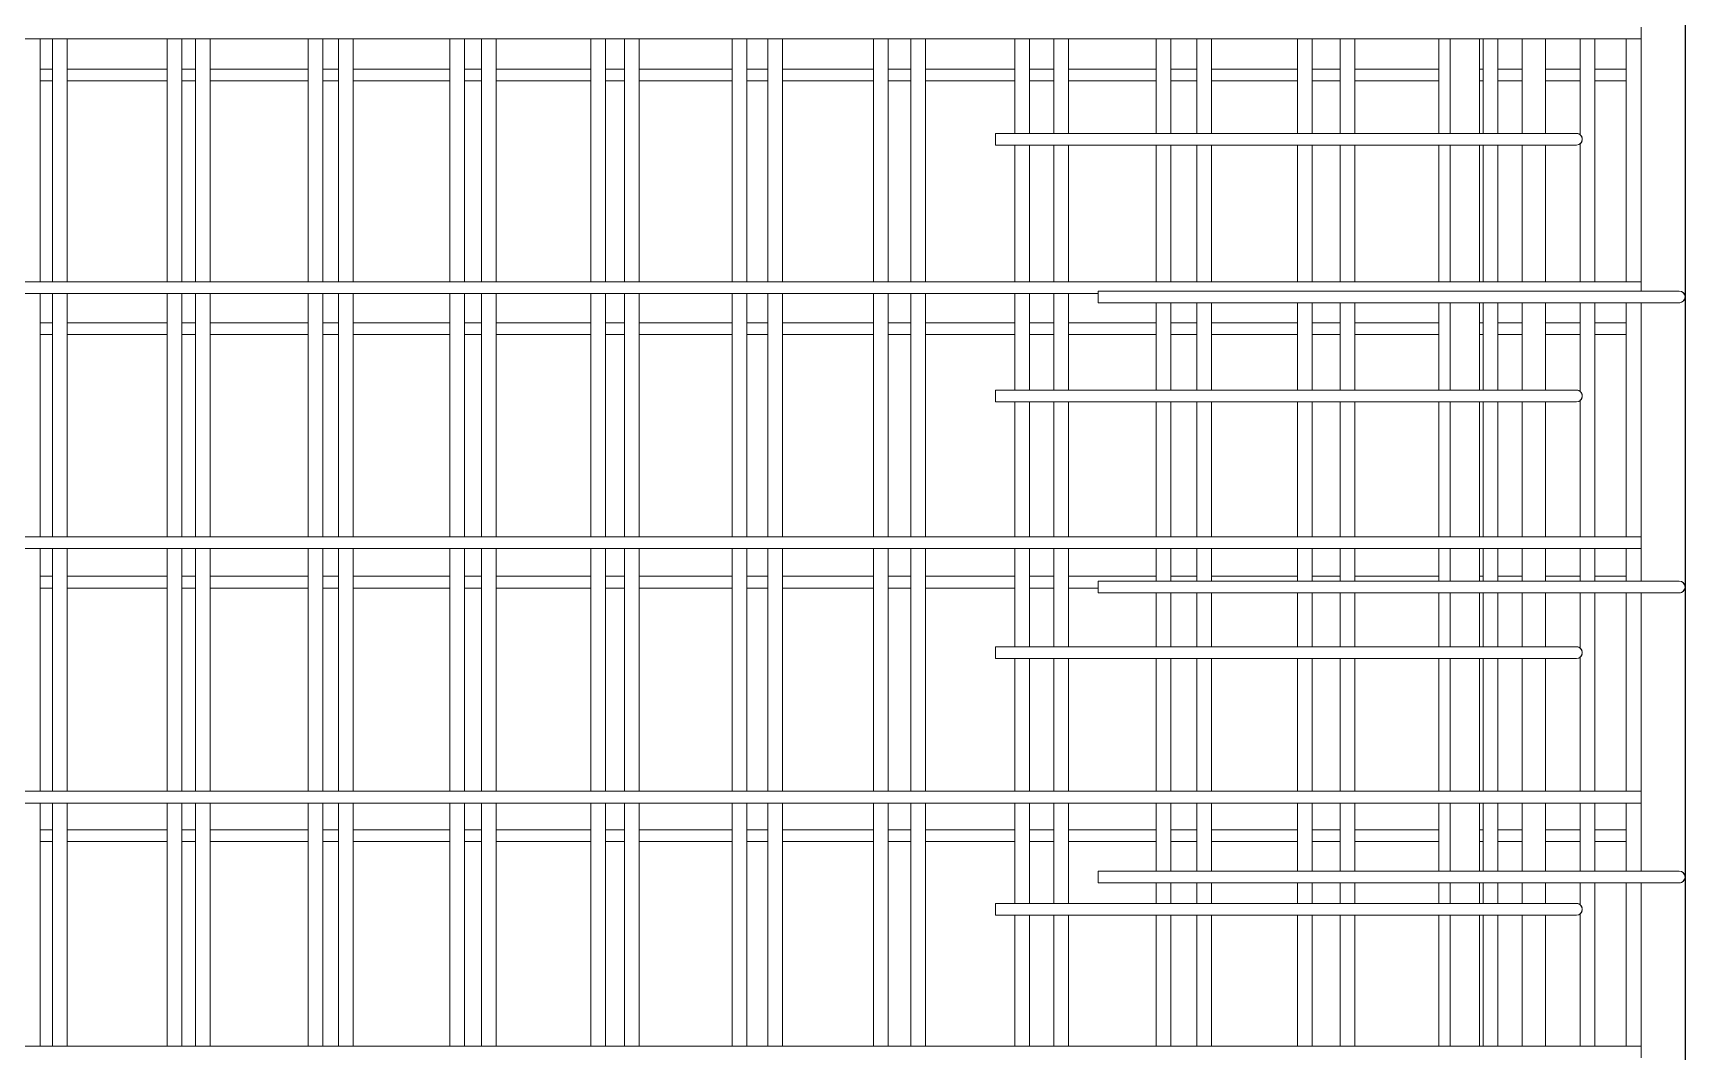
# Model space of a CAD drawing. Header units: millimetres. Extents: x 6720 to 22888, y -3063 to 10060.
# Drawn here: x 11192 to 12319, y 4714 to 5408 of the extents above; entities that cross this region are included whole.
import ezdxf

# ---------------------------------------------------------------- set-up
doc = ezdxf.new("R2010")
doc.units = ezdxf.units.MM
doc.layers.add('A-WALL', color=113, linetype='Continuous', lineweight=25)
doc.layers.add('S-RBAR', color=171, linetype='Continuous', lineweight=18)

msp = doc.modelspace()

# ---------------------------------------------------------------- linework, layer by layer
at = {"layer": 'A-WALL'}
msp.add_line((12318.6, 6750), (12318.6, 4105), dxfattribs=at)
at = {"layer": 'S-RBAR'}
for p, q in [((12288.6, 5403.8), (12288.6, 5411.8)), ((10132.6, 5403.8), (12288.6, 5403.8)), ((11197.4, 5238.2), (11197.4, 5403.8)), ((11205.6, 5238.2), (11205.6, 5403.8)), ((11215.6, 5238.2), (11215.6, 5403.8)), ((11283.8, 5238.2), (11283.8, 5403.8)), ((11293.8, 5238.2), (11293.8, 5403.8)), ((11303.1, 5238.2), (11303.1, 5403.8)), ((11313.1, 5238.2), (11313.1, 5403.8)), ((11380.1, 5238.2), (11380.1, 5403.8)), ((11390.1, 5238.2), (11390.1, 5403.8)), ((11400.7, 5238.2), (11400.7, 5403.8)), ((11410.7, 5238.2), (11410.7, 5403.8)), ((11476.5, 5238.2), (11476.5, 5403.8)), ((11486.5, 5238.2), (11486.5, 5403.8)), ((11498.2, 5238.2), (11498.2, 5403.8)), ((11508.2, 5238.2), (11508.2, 5403.8)), ((11572.8, 5238.2), (11572.8, 5403.8)), ((11582.8, 5238.2), (11582.8, 5403.8)), ((11595.7, 5238.2), (11595.7, 5403.8)), ((11605.7, 5238.2), (11605.7, 5403.8)), ((11669.1, 5238.2), (11669.1, 5403.8)), ((11679.1, 5238.2), (11679.1, 5403.8)), ((11693.3, 5238.2), (11693.3, 5403.8)), ((11703.3, 5238.2), (11703.3, 5403.8)), ((11765.5, 5238.2), (11765.5, 5403.8)), ((11775.5, 5238.2), (11775.5, 5403.8)), ((11790.8, 5238.2), (11790.8, 5403.8)), ((11800.8, 5238.2), (11800.8, 5403.8)), ((11861.8, 5339.4), (11861.8, 5403.8)), ((11871.8, 5339.4), (11871.8, 5403.8)), ((11888.4, 5339.4), (11888.4, 5403.8)), ((11898.4, 5339.4), (11898.4, 5403.8)), ((11958.1, 5339.4), (11958.1, 5403.8)), ((11968.1, 5339.4), (11968.1, 5403.8)), ((11985.9, 5339.4), (11985.9, 5403.8)), ((11995.9, 5339.4), (11995.9, 5403.8)), ((12054.5, 5339.4), (12054.5, 5403.8)), ((12064.5, 5339.4), (12064.5, 5403.8)), ((12083.5, 5339.4), (12083.5, 5403.8)), ((12093.5, 5339.4), (12093.5, 5403.8)), ((12150.8, 5339.4), (12150.8, 5403.8)), ((12158.6, 5339.4), (12158.6, 5403.8)), ((12178.6, 5339.4), (12178.6, 5403.8)), ((12181, 5339.4), (12181, 5403.8)), ((12191, 5339.4), (12191, 5403.8)), ((12207.6, 5339.4), (12207.6, 5403.8)), ((12223.6, 5339.4), (12223.6, 5403.8)), ((12247.1, 5338.1), (12247.1, 5403.8)), ((12257.1, 5238.2), (12257.1, 5403.8)), ((12278.6, 5238.2), (12278.6, 5403.8)), ((12288.6, 5238.2), (12288.6, 5403.8)), ((11197.4, 5383.2), (11205.6, 5383.2)), ((11215.6, 5383.2), (11283.8, 5383.2)), ((11293.8, 5383.2), (11303.1, 5383.2)), ((11313.1, 5383.2), (11380.1, 5383.2)), ((11390.1, 5383.2), (11400.7, 5383.2)), ((11410.7, 5383.2), (11476.5, 5383.2)), ((11486.5, 5383.2), (11498.2, 5383.2)), ((11508.2, 5383.2), (11572.8, 5383.2)), ((11582.8, 5383.2), (11595.7, 5383.2)), ((11605.7, 5383.2), (11669.1, 5383.2)), ((11679.1, 5383.2), (11693.3, 5383.2)), ((11703.3, 5383.2), (11765.5, 5383.2)), ((11775.5, 5383.2), (11790.8, 5383.2)), ((11800.8, 5383.2), (11861.8, 5383.2)), ((11871.8, 5383.2), (11888.4, 5383.2)), ((11898.4, 5383.2), (11958.1, 5383.2)), ((11968.1, 5383.2), (11985.9, 5383.2)), ((11995.9, 5383.2), (12054.5, 5383.2)), ((12064.5, 5383.2), (12083.5, 5383.2)), ((12093.5, 5383.2), (12150.8, 5383.2)), ((12178.6, 5383.2), (12181, 5383.2)), ((12191, 5383.2), (12207.6, 5383.2)), ((12223.6, 5383.2), (12247.1, 5383.2)), ((12257.1, 5383.2), (12278.6, 5383.2)), ((11197.4, 5375.2), (11205.6, 5375.2)), ((11215.6, 5375.2), (11283.8, 5375.2)), ((11293.8, 5375.2), (11303.1, 5375.2)), ((11313.1, 5375.2), (11380.1, 5375.2)), ((11390.1, 5375.2), (11400.7, 5375.2)), ((11410.7, 5375.2), (11476.5, 5375.2)), ((11486.5, 5375.2), (11498.2, 5375.2)), ((11508.2, 5375.2), (11572.8, 5375.2)), ((11582.8, 5375.2), (11595.7, 5375.2)), ((11605.7, 5375.2), (11669.1, 5375.2)), ((11679.1, 5375.2), (11693.3, 5375.2)), ((11703.3, 5375.2), (11765.5, 5375.2)), ((11775.5, 5375.2), (11790.8, 5375.2)), ((11800.8, 5375.2), (11861.8, 5375.2)), ((11871.8, 5375.2), (11888.4, 5375.2)), ((11898.4, 5375.2), (11958.1, 5375.2)), ((11968.1, 5375.2), (11985.9, 5375.2)), ((11995.9, 5375.2), (12054.5, 5375.2)), ((12064.5, 5375.2), (12083.5, 5375.2)), ((12093.5, 5375.2), (12150.8, 5375.2)), ((12178.6, 5375.2), (12181, 5375.2)), ((12191, 5375.2), (12207.6, 5375.2)), ((12223.6, 5375.2), (12247.1, 5375.2)), ((12257.1, 5375.2), (12278.6, 5375.2)), ((12208.6, 5339.4), (11848.6, 5339.4)), ((11848.6, 5339.4), (11848.6, 5331.4)), ((12208.6, 5339.4), (12244.6, 5339.4)), ((12208.6, 5331.4), (11848.6, 5331.4)), ((11861.8, 5238.2), (11861.8, 5331.4)), ((11871.8, 5238.2), (11871.8, 5331.4)), ((11888.4, 5238.2), (11888.4, 5331.4)), ((11898.4, 5238.2), (11898.4, 5331.4)), ((11958.1, 5238.2), (11958.1, 5331.4)), ((11968.1, 5238.2), (11968.1, 5331.4)), ((11985.9, 5238.2), (11985.9, 5331.4)), ((11995.9, 5238.2), (11995.9, 5331.4)), ((12054.5, 5238.2), (12054.5, 5331.4)), ((12064.5, 5238.2), (12064.5, 5331.4)), ((12083.5, 5238.2), (12083.5, 5331.4)), ((12093.5, 5238.2), (12093.5, 5331.4)), ((12150.8, 5238.2), (12150.8, 5331.4)), ((12158.6, 5238.2), (12158.6, 5331.4)), ((12178.6, 5238.2), (12178.6, 5331.4)), ((12181, 5238.2), (12181, 5331.4)), ((12191, 5238.2), (12191, 5331.4)), ((12207.6, 5238.2), (12207.6, 5331.4)), ((12208.6, 5331.4), (12244.6, 5331.4)), ((12223.6, 5238.2), (12223.6, 5331.4)), ((12247.1, 5238.2), (12247.1, 5332.6)), ((10132.6, 5238.2), (12288.6, 5238.2)), ((12288.6, 5232), (12288.6, 5238.2)), ((10462.6, 5230.2), (11918.6, 5230.2)), ((11197.4, 5064.6), (11197.4, 5230.2)), ((11205.6, 5064.6), (11205.6, 5230.2)), ((11215.6, 5064.6), (11215.6, 5230.2)), ((11283.8, 5064.6), (11283.8, 5230.2)), ((11293.8, 5064.6), (11293.8, 5230.2)), ((11303.1, 5064.6), (11303.1, 5230.2)), ((11313.1, 5064.6), (11313.1, 5230.2)), ((11380.1, 5064.6), (11380.1, 5230.2)), ((11390.1, 5064.6), (11390.1, 5230.2)), ((11400.7, 5064.6), (11400.7, 5230.2)), ((11410.7, 5064.6), (11410.7, 5230.2)), ((11476.5, 5064.6), (11476.5, 5230.2)), ((11486.5, 5064.6), (11486.5, 5230.2)), ((11498.2, 5064.6), (11498.2, 5230.2)), ((11508.2, 5064.6), (11508.2, 5230.2)), ((11572.8, 5064.6), (11572.8, 5230.2)), ((11582.8, 5064.6), (11582.8, 5230.2)), ((11595.7, 5064.6), (11595.7, 5230.2)), ((11605.7, 5064.6), (11605.7, 5230.2)), ((11669.1, 5064.6), (11669.1, 5230.2)), ((11679.1, 5064.6), (11679.1, 5230.2)), ((11693.3, 5064.6), (11693.3, 5230.2)), ((11703.3, 5064.6), (11703.3, 5230.2)), ((11765.5, 5064.6), (11765.5, 5230.2)), ((11775.5, 5064.6), (11775.5, 5230.2)), ((11790.8, 5064.6), (11790.8, 5230.2)), ((11800.8, 5064.6), (11800.8, 5230.2)), ((11861.8, 5164.5), (11861.8, 5230.2)), ((11871.8, 5164.5), (11871.8, 5230.2)), ((11888.4, 5164.5), (11888.4, 5230.2)), ((11898.4, 5164.5), (11898.4, 5230.2)), ((11918.6, 5232), (12294.6, 5232)), ((11918.6, 5224), (11918.6, 5232)), ((12314.6, 5232), (12294.6, 5232)), ((11918.6, 5224), (12294.6, 5224)), ((11958.1, 5164.5), (11958.1, 5224)), ((11968.1, 5164.5), (11968.1, 5224)), ((11985.9, 5164.5), (11985.9, 5224)), ((11995.9, 5164.5), (11995.9, 5224)), ((12054.5, 5164.5), (12054.5, 5224)), ((12064.5, 5164.5), (12064.5, 5224)), ((12083.5, 5164.5), (12083.5, 5224)), ((12093.5, 5164.5), (12093.5, 5224)), ((12150.8, 5164.5), (12150.8, 5224)), ((12158.6, 5164.5), (12158.6, 5224)), ((12178.6, 5164.5), (12178.6, 5224)), ((12181, 5164.5), (12181, 5224)), ((12191, 5164.5), (12191, 5224)), ((12207.6, 5164.5), (12207.6, 5224)), ((12223.6, 5164.5), (12223.6, 5224)), ((12247.1, 5163.2), (12247.1, 5224)), ((12257.1, 5064.6), (12257.1, 5224)), ((12278.6, 5064.6), (12278.6, 5224)), ((12288.6, 5064.6), (12288.6, 5224)), ((12314.6, 5224), (12294.6, 5224)), ((11197.4, 5210.4), (11205.6, 5210.4)), ((11215.6, 5210.4), (11283.8, 5210.4)), ((11293.8, 5210.4), (11303.1, 5210.4)), ((11313.1, 5210.4), (11380.1, 5210.4)), ((11390.1, 5210.4), (11400.7, 5210.4)), ((11410.7, 5210.4), (11476.5, 5210.4)), ((11486.5, 5210.4), (11498.2, 5210.4)), ((11508.2, 5210.4), (11572.8, 5210.4)), ((11582.8, 5210.4), (11595.7, 5210.4)), ((11605.7, 5210.4), (11669.1, 5210.4)), ((11679.1, 5210.4), (11693.3, 5210.4)), ((11703.3, 5210.4), (11765.5, 5210.4)), ((11775.5, 5210.4), (11790.8, 5210.4)), ((11800.8, 5210.4), (11861.8, 5210.4)), ((11871.8, 5210.4), (11888.4, 5210.4)), ((11898.4, 5210.4), (11958.1, 5210.4)), ((11968.1, 5210.4), (11985.9, 5210.4)), ((11995.9, 5210.4), (12054.5, 5210.4)), ((12064.5, 5210.4), (12083.5, 5210.4)), ((12093.5, 5210.4), (12150.8, 5210.4)), ((12178.6, 5210.4), (12181, 5210.4)), ((12191, 5210.4), (12207.6, 5210.4)), ((12223.6, 5210.4), (12247.1, 5210.4)), ((12257.1, 5210.4), (12278.6, 5210.4)), ((11197.4, 5202.4), (11205.6, 5202.4)), ((11215.6, 5202.4), (11283.8, 5202.4)), ((11293.8, 5202.4), (11303.1, 5202.4)), ((11313.1, 5202.4), (11380.1, 5202.4)), ((11390.1, 5202.4), (11400.7, 5202.4)), ((11410.7, 5202.4), (11476.5, 5202.4)), ((11486.5, 5202.4), (11498.2, 5202.4)), ((11508.2, 5202.4), (11572.8, 5202.4)), ((11582.8, 5202.4), (11595.7, 5202.4)), ((11605.7, 5202.4), (11669.1, 5202.4)), ((11679.1, 5202.4), (11693.3, 5202.4)), ((11703.3, 5202.4), (11765.5, 5202.4)), ((11775.5, 5202.4), (11790.8, 5202.4)), ((11800.8, 5202.4), (11861.8, 5202.4)), ((11871.8, 5202.4), (11888.4, 5202.4)), ((11898.4, 5202.4), (11958.1, 5202.4)), ((11968.1, 5202.4), (11985.9, 5202.4)), ((11995.9, 5202.4), (12054.5, 5202.4)), ((12064.5, 5202.4), (12083.5, 5202.4)), ((12093.5, 5202.4), (12150.8, 5202.4)), ((12178.6, 5202.4), (12181, 5202.4)), ((12191, 5202.4), (12207.6, 5202.4)), ((12223.6, 5202.4), (12247.1, 5202.4)), ((12257.1, 5202.4), (12278.6, 5202.4)), ((12208.6, 5164.5), (11848.6, 5164.5)), ((11848.6, 5164.5), (11848.6, 5156.5)), ((12208.6, 5164.5), (12244.6, 5164.5)), ((12247.1, 5064.6), (12247.1, 5157.8)), ((12208.6, 5156.5), (11848.6, 5156.5)), ((11861.8, 5064.6), (11861.8, 5156.5)), ((11871.8, 5064.6), (11871.8, 5156.5)), ((11888.4, 5064.6), (11888.4, 5156.5)), ((11898.4, 5064.6), (11898.4, 5156.5)), ((11958.1, 5064.6), (11958.1, 5156.5)), ((11968.1, 5064.6), (11968.1, 5156.5)), ((11985.9, 5064.6), (11985.9, 5156.5)), ((11995.9, 5064.6), (11995.9, 5156.5)), ((12054.5, 5064.6), (12054.5, 5156.5)), ((12064.5, 5064.6), (12064.5, 5156.5)), ((12083.5, 5064.6), (12083.5, 5156.5)), ((12093.5, 5064.6), (12093.5, 5156.5)), ((12150.8, 5064.6), (12150.8, 5156.5)), ((12158.6, 5064.6), (12158.6, 5156.5)), ((12178.6, 5064.6), (12178.6, 5156.5)), ((12181, 5064.6), (12181, 5156.5)), ((12191, 5064.6), (12191, 5156.5)), ((12207.6, 5064.6), (12207.6, 5156.5)), ((12208.6, 5156.5), (12244.6, 5156.5)), ((12223.6, 5064.6), (12223.6, 5156.5)), ((10132.6, 5064.6), (12288.6, 5064.6)), ((10132.6, 5056.6), (12288.6, 5056.6)), ((11197.4, 4891.1), (11197.4, 5056.6)), ((11205.6, 4891.1), (11205.6, 5056.6)), ((11215.6, 4891.1), (11215.6, 5056.6)), ((11283.8, 4891.1), (11283.8, 5056.6)), ((11293.8, 4891.1), (11293.8, 5056.6)), ((11303.1, 4891.1), (11303.1, 5056.6)), ((11313.1, 4891.1), (11313.1, 5056.6)), ((11380.1, 4891.1), (11380.1, 5056.6)), ((11390.1, 4891.1), (11390.1, 5056.6)), ((11400.7, 4891.1), (11400.7, 5056.6)), ((11410.7, 4891.1), (11410.7, 5056.6)), ((11476.5, 4891.1), (11476.5, 5056.6)), ((11486.5, 4891.1), (11486.5, 5056.6)), ((11498.2, 4891.1), (11498.2, 5056.6)), ((11508.2, 4891.1), (11508.2, 5056.6)), ((11572.8, 4891.1), (11572.8, 5056.6)), ((11582.8, 4891.1), (11582.8, 5056.6)), ((11595.7, 4891.1), (11595.7, 5056.6)), ((11605.7, 4891.1), (11605.7, 5056.6)), ((11669.1, 4891.1), (11669.1, 5056.6)), ((11679.1, 4891.1), (11679.1, 5056.6)), ((11693.3, 4891.1), (11693.3, 5056.6)), ((11703.3, 4891.1), (11703.3, 5056.6)), ((11765.5, 4891.1), (11765.5, 5056.6)), ((11775.5, 4891.1), (11775.5, 5056.6)), ((11790.8, 4891.1), (11790.8, 5056.6)), ((11800.8, 4891.1), (11800.8, 5056.6)), ((11861.8, 4989.6), (11861.8, 5056.6)), ((11871.8, 4989.6), (11871.8, 5056.6)), ((11888.4, 4989.6), (11888.4, 5056.6)), ((11898.4, 4989.6), (11898.4, 5056.6)), ((11958.1, 5034.3), (11958.1, 5056.6)), ((11968.1, 5034.3), (11968.1, 5056.6)), ((11985.9, 5034.3), (11985.9, 5056.6)), ((11995.9, 5034.3), (11995.9, 5056.6)), ((12054.5, 5034.3), (12054.5, 5056.6)), ((12064.5, 5034.3), (12064.5, 5056.6)), ((12083.5, 5034.3), (12083.5, 5056.6)), ((12093.5, 5034.3), (12093.5, 5056.6)), ((12150.8, 5034.3), (12150.8, 5056.6)), ((12158.6, 5034.3), (12158.6, 5056.6)), ((12178.6, 5034.3), (12178.6, 5056.6)), ((12181, 5034.3), (12181, 5056.6)), ((12191, 5034.3), (12191, 5056.6)), ((12207.6, 5034.3), (12207.6, 5056.6)), ((12223.6, 5034.3), (12223.6, 5056.6)), ((12247.1, 5034.3), (12247.1, 5056.6)), ((12257.1, 5034.3), (12257.1, 5056.6)), ((12278.6, 5034.3), (12278.6, 5056.6)), ((12288.6, 5056.6), (12288.6, 5064.6)), ((12288.6, 5034.3), (12288.6, 5056.6)), ((11197.4, 5037.6), (11205.6, 5037.6)), ((11215.6, 5037.6), (11283.8, 5037.6)), ((11293.8, 5037.6), (11303.1, 5037.6)), ((11313.1, 5037.6), (11380.1, 5037.6)), ((11390.1, 5037.6), (11400.7, 5037.6)), ((11410.7, 5037.6), (11476.5, 5037.6)), ((11486.5, 5037.6), (11498.2, 5037.6)), ((11508.2, 5037.6), (11572.8, 5037.6)), ((11582.8, 5037.6), (11595.7, 5037.6)), ((11605.7, 5037.6), (11669.1, 5037.6)), ((11679.1, 5037.6), (11693.3, 5037.6)), ((11703.3, 5037.6), (11765.5, 5037.6)), ((11775.5, 5037.6), (11790.8, 5037.6)), ((11800.8, 5037.6), (11861.8, 5037.6)), ((11871.8, 5037.6), (11888.4, 5037.6)), ((11898.4, 5037.6), (11958.1, 5037.6)), ((11918.6, 5034.3), (12294.6, 5034.3)), ((11918.6, 5026.3), (11918.6, 5034.3)), ((11968.1, 5037.6), (11985.9, 5037.6)), ((11995.9, 5037.6), (12054.5, 5037.6)), ((12064.5, 5037.6), (12083.5, 5037.6)), ((12093.5, 5037.6), (12150.8, 5037.6)), ((12178.6, 5037.6), (12181, 5037.6)), ((12191, 5037.6), (12207.6, 5037.6)), ((12223.6, 5037.6), (12247.1, 5037.6)), ((12257.1, 5037.6), (12278.6, 5037.6)), ((12314.6, 5034.3), (12294.6, 5034.3)), ((11197.4, 5029.6), (11205.6, 5029.6)), ((11215.6, 5029.6), (11283.8, 5029.6)), ((11293.8, 5029.6), (11303.1, 5029.6)), ((11313.1, 5029.6), (11380.1, 5029.6)), ((11390.1, 5029.6), (11400.7, 5029.6)), ((11410.7, 5029.6), (11476.5, 5029.6)), ((11486.5, 5029.6), (11498.2, 5029.6)), ((11508.2, 5029.6), (11572.8, 5029.6)), ((11582.8, 5029.6), (11595.7, 5029.6)), ((11605.7, 5029.6), (11669.1, 5029.6)), ((11679.1, 5029.6), (11693.3, 5029.6)), ((11703.3, 5029.6), (11765.5, 5029.6)), ((11775.5, 5029.6), (11790.8, 5029.6)), ((11800.8, 5029.6), (11861.8, 5029.6)), ((11871.8, 5029.6), (11888.4, 5029.6)), ((11898.4, 5029.6), (11918.6, 5029.6)), ((11918.6, 5026.3), (12294.6, 5026.3)), ((11958.1, 4989.6), (11958.1, 5026.3)), ((11968.1, 4989.6), (11968.1, 5026.3)), ((11985.9, 4989.6), (11985.9, 5026.3)), ((11995.9, 4989.6), (11995.9, 5026.3)), ((12054.5, 4989.6), (12054.5, 5026.3)), ((12064.5, 4989.6), (12064.5, 5026.3)), ((12083.5, 4989.6), (12083.5, 5026.3)), ((12093.5, 4989.6), (12093.5, 5026.3)), ((12150.8, 4989.6), (12150.8, 5026.3)), ((12158.6, 4989.6), (12158.6, 5026.3)), ((12178.6, 4989.6), (12178.6, 5026.3)), ((12181, 4989.6), (12181, 5026.3)), ((12191, 4989.6), (12191, 5026.3)), ((12207.6, 4989.6), (12207.6, 5026.3)), ((12223.6, 4989.6), (12223.6, 5026.3)), ((12247.1, 4988.3), (12247.1, 5026.3)), ((12257.1, 4891.1), (12257.1, 5026.3)), ((12278.6, 4891.1), (12278.6, 5026.3)), ((12288.6, 4891.1), (12288.6, 5026.3)), ((12314.6, 5026.3), (12294.6, 5026.3)), ((12208.6, 4989.6), (11848.6, 4989.6)), ((11848.6, 4989.6), (11848.6, 4981.6)), ((12208.6, 4989.6), (12244.6, 4989.6)), ((12208.6, 4981.6), (11848.6, 4981.6)), ((11861.8, 4891.1), (11861.8, 4981.6)), ((11871.8, 4891.1), (11871.8, 4981.6)), ((11888.4, 4891.1), (11888.4, 4981.6)), ((11898.4, 4891.1), (11898.4, 4981.6)), ((11958.1, 4891.1), (11958.1, 4981.6)), ((11968.1, 4891.1), (11968.1, 4981.6)), ((11985.9, 4891.1), (11985.9, 4981.6)), ((11995.9, 4891.1), (11995.9, 4981.6)), ((12054.5, 4891.1), (12054.5, 4981.6)), ((12064.5, 4891.1), (12064.5, 4981.6)), ((12083.5, 4891.1), (12083.5, 4981.6)), ((12093.5, 4891.1), (12093.5, 4981.6)), ((12150.8, 4891.1), (12150.8, 4981.6)), ((12158.6, 4891.1), (12158.6, 4981.6)), ((12178.6, 4891.1), (12178.6, 4981.6)), ((12181, 4891.1), (12181, 4981.6)), ((12191, 4891.1), (12191, 4981.6)), ((12207.6, 4891.1), (12207.6, 4981.6)), ((12208.6, 4981.6), (12244.6, 4981.6)), ((12223.6, 4891.1), (12223.6, 4981.6)), ((12247.1, 4891.1), (12247.1, 4982.9)), ((10132.6, 4891.1), (12288.6, 4891.1)), ((12288.6, 4883.1), (12288.6, 4891.1)), ((10132.6, 4883.1), (12288.6, 4883.1)), ((11197.4, 4717.5), (11197.4, 4883.1)), ((11205.6, 4717.5), (11205.6, 4883.1)), ((11215.6, 4717.5), (11215.6, 4883.1)), ((11283.8, 4717.5), (11283.8, 4883.1)), ((11293.8, 4717.5), (11293.8, 4883.1)), ((11303.1, 4717.5), (11303.1, 4883.1)), ((11313.1, 4717.5), (11313.1, 4883.1)), ((11380.1, 4717.5), (11380.1, 4883.1)), ((11390.1, 4717.5), (11390.1, 4883.1)), ((11400.7, 4717.5), (11400.7, 4883.1)), ((11410.7, 4717.5), (11410.7, 4883.1)), ((11476.5, 4717.5), (11476.5, 4883.1)), ((11486.5, 4717.5), (11486.5, 4883.1)), ((11498.2, 4717.5), (11498.2, 4883.1)), ((11508.2, 4717.5), (11508.2, 4883.1)), ((11572.8, 4717.5), (11572.8, 4883.1)), ((11582.8, 4717.5), (11582.8, 4883.1)), ((11595.7, 4717.5), (11595.7, 4883.1)), ((11605.7, 4717.5), (11605.7, 4883.1)), ((11669.1, 4717.5), (11669.1, 4883.1)), ((11679.1, 4717.5), (11679.1, 4883.1)), ((11693.3, 4717.5), (11693.3, 4883.1)), ((11703.3, 4717.5), (11703.3, 4883.1)), ((11765.5, 4717.5), (11765.5, 4883.1)), ((11775.5, 4717.5), (11775.5, 4883.1)), ((11790.8, 4717.5), (11790.8, 4883.1)), ((11800.8, 4717.5), (11800.8, 4883.1)), ((11861.8, 4814.7), (11861.8, 4883.1)), ((11871.8, 4814.7), (11871.8, 4883.1)), ((11888.4, 4814.7), (11888.4, 4883.1)), ((11898.4, 4814.7), (11898.4, 4883.1)), ((11958.1, 4836.7), (11958.1, 4883.1)), ((11968.1, 4836.7), (11968.1, 4883.1)), ((11985.9, 4836.7), (11985.9, 4883.1)), ((11995.9, 4836.7), (11995.9, 4883.1)), ((12054.5, 4836.7), (12054.5, 4883.1)), ((12064.5, 4836.7), (12064.5, 4883.1)), ((12083.5, 4836.7), (12083.5, 4883.1)), ((12093.5, 4836.7), (12093.5, 4883.1)), ((12150.8, 4836.7), (12150.8, 4883.1)), ((12158.6, 4836.7), (12158.6, 4883.1)), ((12178.6, 4836.7), (12178.6, 4883.1)), ((12181, 4836.7), (12181, 4883.1)), ((12191, 4836.7), (12191, 4883.1)), ((12207.6, 4836.7), (12207.6, 4883.1)), ((12223.6, 4836.7), (12223.6, 4883.1)), ((12247.1, 4836.7), (12247.1, 4883.1)), ((12257.1, 4836.7), (12257.1, 4883.1)), ((12278.6, 4836.7), (12278.6, 4883.1)), ((12288.6, 4836.7), (12288.6, 4883.1)), ((11197.4, 4864.8), (11205.6, 4864.8)), ((11197.4, 4856.8), (11205.6, 4856.8)), ((11215.6, 4864.8), (11283.8, 4864.8)), ((11215.6, 4856.8), (11283.8, 4856.8)), ((11293.8, 4864.8), (11303.1, 4864.8)), ((11293.8, 4856.8), (11303.1, 4856.8)), ((11313.1, 4864.8), (11380.1, 4864.8)), ((11313.1, 4856.8), (11380.1, 4856.8)), ((11390.1, 4864.8), (11400.7, 4864.8)), ((11390.1, 4856.8), (11400.7, 4856.8)), ((11410.7, 4864.8), (11476.5, 4864.8)), ((11410.7, 4856.8), (11476.5, 4856.8)), ((11486.5, 4864.8), (11498.2, 4864.8)), ((11486.5, 4856.8), (11498.2, 4856.8)), ((11508.2, 4864.8), (11572.8, 4864.8)), ((11508.2, 4856.8), (11572.8, 4856.8)), ((11582.8, 4864.8), (11595.7, 4864.8)), ((11582.8, 4856.8), (11595.7, 4856.8)), ((11605.7, 4864.8), (11669.1, 4864.8)), ((11605.7, 4856.8), (11669.1, 4856.8)), ((11679.1, 4864.8), (11693.3, 4864.8)), ((11679.1, 4856.8), (11693.3, 4856.8)), ((11703.3, 4864.8), (11765.5, 4864.8)), ((11703.3, 4856.8), (11765.5, 4856.8)), ((11775.5, 4864.8), (11790.8, 4864.8)), ((11775.5, 4856.8), (11790.8, 4856.8)), ((11800.8, 4864.8), (11861.8, 4864.8)), ((11800.8, 4856.8), (11861.8, 4856.8)), ((11871.8, 4864.8), (11888.4, 4864.8)), ((11871.8, 4856.8), (11888.4, 4856.8)), ((11898.4, 4864.8), (11958.1, 4864.8)), ((11898.4, 4856.8), (11958.1, 4856.8)), ((11968.1, 4864.8), (11985.9, 4864.8)), ((11968.1, 4856.8), (11985.9, 4856.8)), ((11995.9, 4864.8), (12054.5, 4864.8)), ((11995.9, 4856.8), (12054.5, 4856.8)), ((12064.5, 4864.8), (12083.5, 4864.8)), ((12064.5, 4856.8), (12083.5, 4856.8)), ((12093.5, 4864.8), (12150.8, 4864.8)), ((12093.5, 4856.8), (12150.8, 4856.8)), ((12178.6, 4864.8), (12181, 4864.8)), ((12178.6, 4856.8), (12181, 4856.8)), ((12191, 4864.8), (12207.6, 4864.8)), ((12191, 4856.8), (12207.6, 4856.8)), ((12223.6, 4864.8), (12247.1, 4864.8)), ((12223.6, 4856.8), (12247.1, 4856.8)), ((12257.1, 4864.8), (12278.6, 4864.8)), ((12257.1, 4856.8), (12278.6, 4856.8)), ((11918.6, 4836.7), (12294.6, 4836.7)), ((11918.6, 4828.7), (11918.6, 4836.7)), ((12314.6, 4836.7), (12294.6, 4836.7)), ((11918.6, 4828.7), (12294.6, 4828.7)), ((11958.1, 4814.7), (11958.1, 4828.7)), ((11968.1, 4814.7), (11968.1, 4828.7)), ((11985.9, 4814.7), (11985.9, 4828.7)), ((11995.9, 4814.7), (11995.9, 4828.7)), ((12054.5, 4814.7), (12054.5, 4828.7)), ((12064.5, 4814.7), (12064.5, 4828.7)), ((12083.5, 4814.7), (12083.5, 4828.7)), ((12093.5, 4814.7), (12093.5, 4828.7)), ((12150.8, 4814.7), (12150.8, 4828.7)), ((12158.6, 4814.7), (12158.6, 4828.7)), ((12178.6, 4814.7), (12178.6, 4828.7)), ((12181, 4814.7), (12181, 4828.7)), ((12191, 4814.7), (12191, 4828.7)), ((12207.6, 4814.7), (12207.6, 4828.7)), ((12223.6, 4814.7), (12223.6, 4828.7)), ((12247.1, 4813.5), (12247.1, 4828.7)), ((12257.1, 4717.5), (12257.1, 4828.7)), ((12278.6, 4717.5), (12278.6, 4828.7)), ((12288.6, 4717.5), (12288.6, 4828.7)), ((12314.6, 4828.7), (12294.6, 4828.7)), ((12208.6, 4814.7), (11848.6, 4814.7)), ((11848.6, 4814.7), (11848.6, 4806.7)), ((12208.6, 4814.7), (12244.6, 4814.7)), ((12208.6, 4806.7), (11848.6, 4806.7)), ((11861.8, 4717.5), (11861.8, 4806.7)), ((11871.8, 4717.5), (11871.8, 4806.7)), ((11888.4, 4717.5), (11888.4, 4806.7)), ((11898.4, 4717.5), (11898.4, 4806.7)), ((11958.1, 4717.5), (11958.1, 4806.7)), ((11968.1, 4717.5), (11968.1, 4806.7)), ((11985.9, 4717.5), (11985.9, 4806.7)), ((11995.9, 4717.5), (11995.9, 4806.7)), ((12054.5, 4717.5), (12054.5, 4806.7)), ((12064.5, 4717.5), (12064.5, 4806.7)), ((12083.5, 4717.5), (12083.5, 4806.7)), ((12093.5, 4717.5), (12093.5, 4806.7)), ((12150.8, 4717.5), (12150.8, 4806.7)), ((12158.6, 4717.5), (12158.6, 4806.7)), ((12178.6, 4717.5), (12178.6, 4806.7)), ((12181, 4717.5), (12181, 4806.7)), ((12191, 4717.5), (12191, 4806.7)), ((12207.6, 4717.5), (12207.6, 4806.7)), ((12208.6, 4806.7), (12244.6, 4806.7)), ((12223.6, 4717.5), (12223.6, 4806.7)), ((12247.1, 4717.5), (12247.1, 4808)), ((10132.6, 4717.5), (12288.6, 4717.5)), ((12288.6, 4709.5), (12288.6, 4717.5))]:
    msp.add_line(p, q, dxfattribs=at)
for centre, start, end in [((12244.6, 5335.4), 75, 90), ((12244.6, 5335.4), 270, 90), ((12244.6, 5335.4), 15, 60), ((12244.6, 5335.4), 300, 345), ((12314.6, 5228), 270, 90), ((12314.6, 5228), 15, 60), ((12314.6, 5228), 300, 345), ((12314.6, 5228), 270, 285), ((12244.6, 5160.5), 75, 90), ((12244.6, 5160.5), 270, 90), ((12244.6, 5160.5), 15, 60), ((12244.6, 5160.5), 300, 345), ((12314.6, 5030.3), 270, 90), ((12314.6, 5030.3), 15, 60), ((12314.6, 5030.3), 270, 285), ((12314.6, 5030.3), 300, 345), ((12244.6, 4985.6), 75, 90), ((12244.6, 4985.6), 270, 90), ((12244.6, 4985.6), 15, 60), ((12244.6, 4985.6), 300, 345), ((12314.6, 4832.7), 270, 90), ((12314.6, 4832.7), 15, 60), ((12314.6, 4832.7), 300, 345), ((12314.6, 4832.7), 270, 285), ((12244.6, 4810.7), 75, 90), ((12244.6, 4810.7), 270, 90), ((12244.6, 4810.7), 15, 60), ((12244.6, 4810.7), 300, 345)]:
    msp.add_arc(centre, 4, start, end, dxfattribs=at)

doc.saveas('drawing.dxf')
